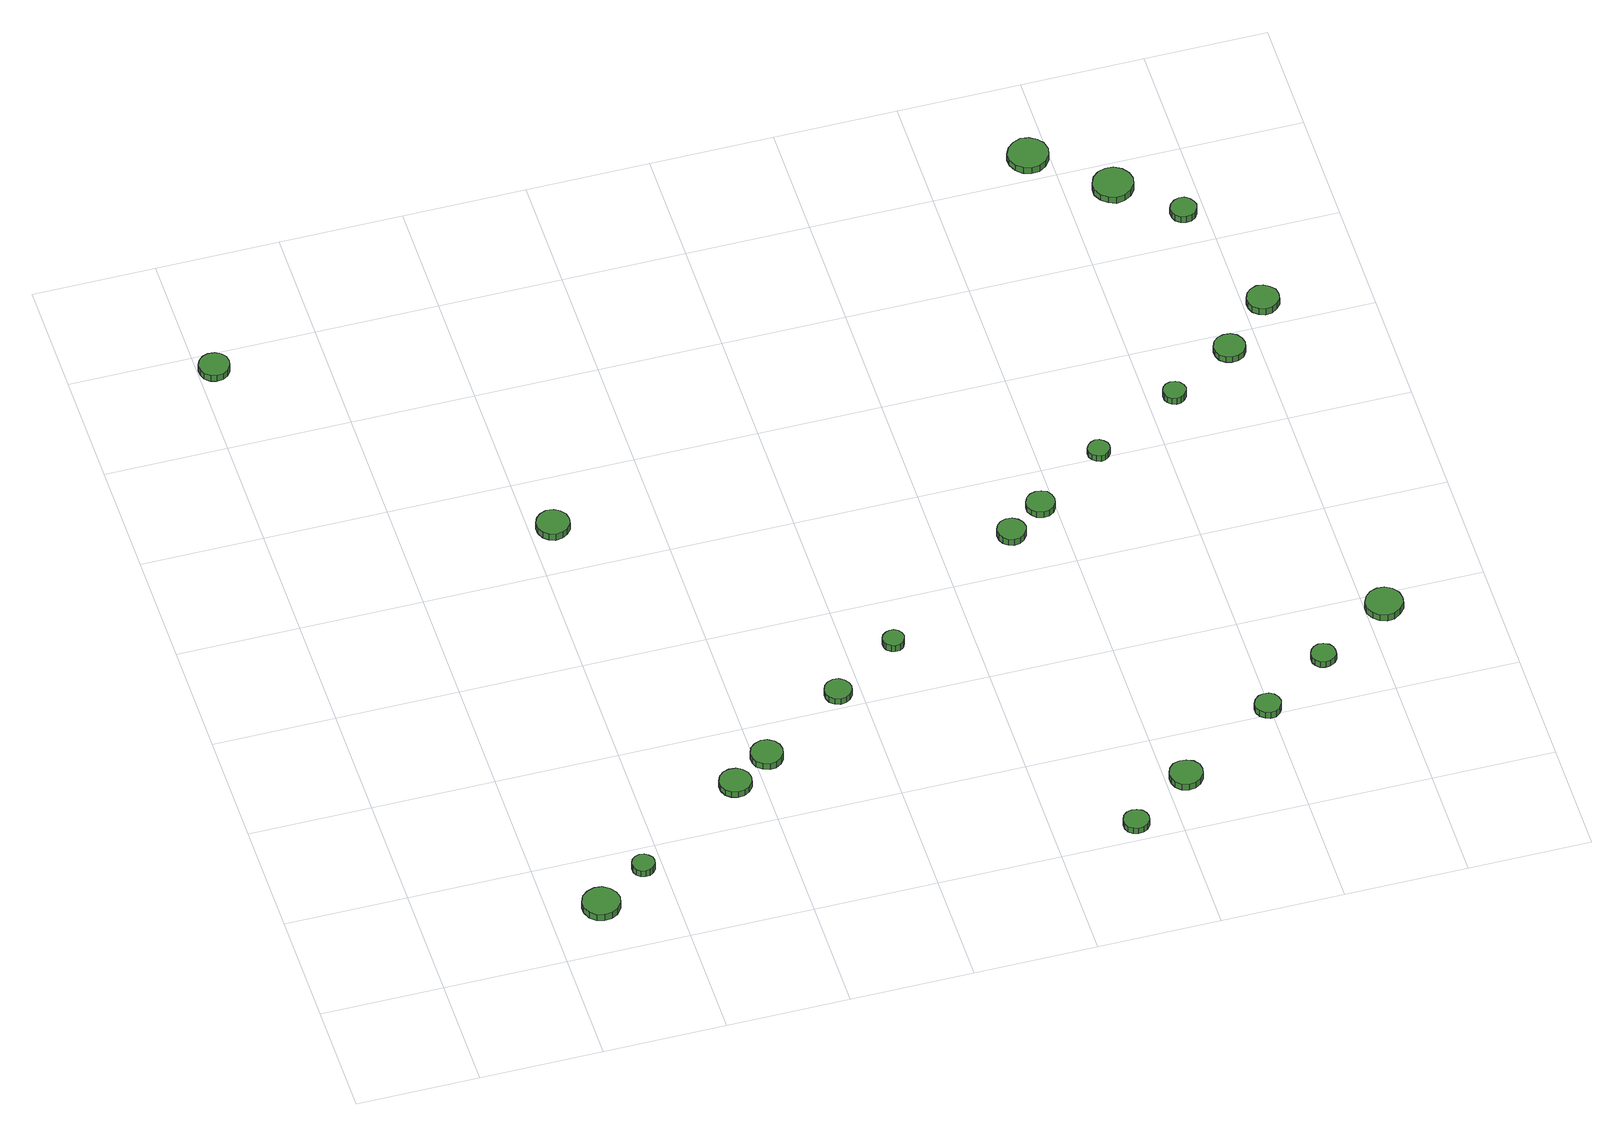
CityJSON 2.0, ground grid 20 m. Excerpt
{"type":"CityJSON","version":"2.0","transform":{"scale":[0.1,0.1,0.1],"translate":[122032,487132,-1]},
"CityObjects":{
"tree1":{"type":"SolitaryVegetationObject","attributes":{"function":"something"},"geometry":[{"type":"MultiSurface","lod":"1","boundaries":[[[0,1,2,3,4,5,6,7,8,9,10,11,12,13,14]],[[15,16,17,18,19,20,21,22,23,24,25,26,27,28,29]],[[0,29,28,1]],[[1,28,27,2]],[[2,27,26,3]],[[3,26,25,4]],[[4,25,24,5]],[[5,24,23,6]],[[6,23,22,7]],[[7,22,21,8]],[[8,21,20,9]],[[9,20,19,10]],[[10,19,18,11]],[[11,18,17,12]],[[12,17,16,13]],[[13,16,15,14]],[[14,15,29,0]]]}]},
"tree2":{"type":"SolitaryVegetationObject","attributes":{"function":"something"},"geometry":[{"type":"MultiSurface","lod":"1","boundaries":[[[30,31,32,33,34,35,36,37,38,39,40,41,42,43,44]],[[45,46,47,48,49,50,51,52,53,54,55,56,57,58,59]],[[30,59,58,31]],[[31,58,57,32]],[[32,57,56,33]],[[33,56,55,34]],[[34,55,54,35]],[[35,54,53,36]],[[36,53,52,37]],[[37,52,51,38]],[[38,51,50,39]],[[39,50,49,40]],[[40,49,48,41]],[[41,48,47,42]],[[42,47,46,43]],[[43,46,45,44]],[[44,45,59,30]]]}]},
"tree3":{"type":"SolitaryVegetationObject","attributes":{"function":"something"},"geometry":[{"type":"MultiSurface","lod":"1","boundaries":[[[60,61,62,63,64,65,66,67,68,69,70,71,72,73,74]],[[75,76,77,78,79,80,81,82,83,84,85,86,87,88,89]],[[60,89,88,61]],[[61,88,87,62]],[[62,87,86,63]],[[63,86,85,64]],[[64,85,84,65]],[[65,84,83,66]],[[66,83,82,67]],[[67,82,81,68]],[[68,81,80,69]],[[69,80,79,70]],[[70,79,78,71]],[[71,78,77,72]],[[72,77,76,73]],[[73,76,75,74]],[[74,75,89,60]]]}]},
"tree4":{"type":"SolitaryVegetationObject","attributes":{"function":"something"},"geometry":[{"type":"MultiSurface","lod":"1","boundaries":[[[90,91,92,93,94,95,96,97,98,99,100,101,102,103,104]],[[105,106,107,108,109,110,111,112,113,114,115,116,117,118,119]],[[90,119,118,91]],[[91,118,117,92]],[[92,117,116,93]],[[93,116,115,94]],[[94,115,114,95]],[[95,114,113,96]],[[96,113,112,97]],[[97,112,111,98]],[[98,111,110,99]],[[99,110,109,100]],[[100,109,108,101]],[[101,108,107,102]],[[102,107,106,103]],[[103,106,105,104]],[[104,105,119,90]]]}]},
"tree5":{"type":"SolitaryVegetationObject","attributes":{"function":"something"},"geometry":[{"type":"MultiSurface","lod":"1","boundaries":[[[120,121,122,123,124,125,126,127,128,129,130,131,132,133,134]],[[135,136,137,138,139,140,141,142,143,144,145,146,147,148,149]],[[120,149,148,121]],[[121,148,147,122]],[[122,147,146,123]],[[123,146,145,124]],[[124,145,144,125]],[[125,144,143,126]],[[126,143,142,127]],[[127,142,141,128]],[[128,141,140,129]],[[129,140,139,130]],[[130,139,138,131]],[[131,138,137,132]],[[132,137,136,133]],[[133,136,135,134]],[[134,135,149,120]]]}]},
"tree6":{"type":"SolitaryVegetationObject","attributes":{"function":"something"},"geometry":[{"type":"MultiSurface","lod":"1","boundaries":[[[150,151,152,153,154,155,156,157,158,159,160,161,162,163,164]],[[165,166,167,168,169,170,171,172,173,174,175,176,177,178,179]],[[150,179,178,151]],[[151,178,177,152]],[[152,177,176,153]],[[153,176,175,154]],[[154,175,174,155]],[[155,174,173,156]],[[156,173,172,157]],[[157,172,171,158]],[[158,171,170,159]],[[159,170,169,160]],[[160,169,168,161]],[[161,168,167,162]],[[162,167,166,163]],[[163,166,165,164]],[[164,165,179,150]]]}]},
"tree7":{"type":"SolitaryVegetationObject","attributes":{"function":"something"},"geometry":[{"type":"MultiSurface","lod":"1","boundaries":[[[180,181,182,183,184,185,186,187,188,189,190,191,192,193,194]],[[195,196,197,198,199,200,201,202,203,204,205,206,207,208,209]],[[180,209,208,181]],[[181,208,207,182]],[[182,207,206,183]],[[183,206,205,184]],[[184,205,204,185]],[[185,204,203,186]],[[186,203,202,187]],[[187,202,201,188]],[[188,201,200,189]],[[189,200,199,190]],[[190,199,198,191]],[[191,198,197,192]],[[192,197,196,193]],[[193,196,195,194]],[[194,195,209,180]]]}]},
"tree8":{"type":"SolitaryVegetationObject","attributes":{"function":"something"},"geometry":[{"type":"MultiSurface","lod":"1","boundaries":[[[210,211,212,213,214,215,216,217,218,219,220,221,222,223,224]],[[225,226,227,228,229,230,231,232,233,234,235,236,237,238,239]],[[210,239,238,211]],[[211,238,237,212]],[[212,237,236,213]],[[213,236,235,214]],[[214,235,234,215]],[[215,234,233,216]],[[216,233,232,217]],[[217,232,231,218]],[[218,231,230,219]],[[219,230,229,220]],[[220,229,228,221]],[[221,228,227,222]],[[222,227,226,223]],[[223,226,225,224]],[[224,225,239,210]]]}]},
"tree9":{"type":"SolitaryVegetationObject","attributes":{"function":"something"},"geometry":[{"type":"MultiSurface","lod":"1","boundaries":[[[240,241,242,243,244,245,246,247,248,249,250,251,252,253,254]],[[255,256,257,258,259,260,261,262,263,264,265,266,267,268,269]],[[240,269,268,241]],[[241,268,267,242]],[[242,267,266,243]],[[243,266,265,244]],[[244,265,264,245]],[[245,264,263,246]],[[246,263,262,247]],[[247,262,261,248]],[[248,261,260,249]],[[249,260,259,250]],[[250,259,258,251]],[[251,258,257,252]],[[252,257,256,253]],[[253,256,255,254]],[[254,255,269,240]]]}]},
"tree10":{"type":"SolitaryVegetationObject","attributes":{"function":"something"},"geometry":[{"type":"MultiSurface","lod":"1","boundaries":[[[270,271,272,273,274,275,276,277,278,279,280,281,282,283,284]],[[285,286,287,288,289,290,291,292,293,294,295,296,297,298,299]],[[270,299,298,271]],[[271,298,297,272]],[[272,297,296,273]],[[273,296,295,274]],[[274,295,294,275]],[[275,294,293,276]],[[276,293,292,277]],[[277,292,291,278]],[[278,291,290,279]],[[279,290,289,280]],[[280,289,288,281]],[[281,288,287,282]],[[282,287,286,283]],[[283,286,285,284]],[[284,285,299,270]]]}]},
"tree11":{"type":"SolitaryVegetationObject","attributes":{"function":"something"},"geometry":[{"type":"MultiSurface","lod":"1","boundaries":[[[300,301,302,303,304,305,306,307,308,309,310,311,312,313,314]],[[315,316,317,318,319,320,321,322,323,324,325,326,327,328,329]],[[300,329,328,301]],[[301,328,327,302]],[[302,327,326,303]],[[303,326,325,304]],[[304,325,324,305]],[[305,324,323,306]],[[306,323,322,307]],[[307,322,321,308]],[[308,321,320,309]],[[309,320,319,310]],[[310,319,318,311]],[[311,318,317,312]],[[312,317,316,313]],[[313,316,315,314]],[[314,315,329,300]]]}]},
"tree12":{"type":"SolitaryVegetationObject","attributes":{"function":"something"},"geometry":[{"type":"MultiSurface","lod":"1","boundaries":[[[330,331,332,333,334,335,336,337,338,339,340,341,342,343,344]],[[345,346,347,348,349,350,351,352,353,354,355,356,357,358,359]],[[330,359,358,331]],[[331,358,357,332]],[[332,357,356,333]],[[333,356,355,334]],[[334,355,354,335]],[[335,354,353,336]],[[336,353,352,337]],[[337,352,351,338]],[[338,351,350,339]],[[339,350,349,340]],[[340,349,348,341]],[[341,348,347,342]],[[342,347,346,343]],[[343,346,345,344]],[[344,345,359,330]]]}]},
"tree13":{"type":"SolitaryVegetationObject","attributes":{"function":"something"},"geometry":[{"type":"MultiSurface","lod":"1","boundaries":[[[360,361,362,363,364,365,366,367,368,369,370,371,372,373,374]],[[375,376,377,378,379,380,381,382,383,384,385,386,387,388,389]],[[360,389,388,361]],[[361,388,387,362]],[[362,387,386,363]],[[363,386,385,364]],[[364,385,384,365]],[[365,384,383,366]],[[366,383,382,367]],[[367,382,381,368]],[[368,381,380,369]],[[369,380,379,370]],[[370,379,378,371]],[[371,378,377,372]],[[372,377,376,373]],[[373,376,375,374]],[[374,375,389,360]]]}]},
"tree14":{"type":"SolitaryVegetationObject","attributes":{"function":"something"},"geometry":[{"type":"MultiSurface","lod":"1","boundaries":[[[390,391,392,393,394,395,396,397,398,399,400,401,402,403,404]],[[405,406,407,408,409,410,411,412,413,414,415,416,417,418,419]],[[390,419,418,391]],[[391,418,417,392]],[[392,417,416,393]],[[393,416,415,394]],[[394,415,414,395]],[[395,414,413,396]],[[396,413,412,397]],[[397,412,411,398]],[[398,411,410,399]],[[399,410,409,400]],[[400,409,408,401]],[[401,408,407,402]],[[402,407,406,403]],[[403,406,405,404]],[[404,405,419,390]]]}]},
"tree15":{"type":"SolitaryVegetationObject","attributes":{"function":"something"},"geometry":[{"type":"MultiSurface","lod":"1","boundaries":[[[420,421,422,423,424,425,426,427,428,429,430,431,432,433,434]],[[435,436,437,438,439,440,441,442,443,444,445,446,447,448,449]],[[420,449,448,421]],[[421,448,447,422]],[[422,447,446,423]],[[423,446,445,424]],[[424,445,444,425]],[[425,444,443,426]],[[426,443,442,427]],[[427,442,441,428]],[[428,441,440,429]],[[429,440,439,430]],[[430,439,438,431]],[[431,438,437,432]],[[432,437,436,433]],[[433,436,435,434]],[[434,435,449,420]]]}]},
"tree16":{"type":"SolitaryVegetationObject","attributes":{"function":"something"},"geometry":[{"type":"MultiSurface","lod":"1","boundaries":[[[450,451,452,453,454,455,456,457,458,459,460,461,462,463,464]],[[465,466,467,468,469,470,471,472,473,474,475,476,477,478,479]],[[450,479,478,451]],[[451,478,477,452]],[[452,477,476,453]],[[453,476,475,454]],[[454,475,474,455]],[[455,474,473,456]],[[456,473,472,457]],[[457,472,471,458]],[[458,471,470,459]],[[459,470,469,460]],[[460,469,468,461]],[[461,468,467,462]],[[462,467,466,463]],[[463,466,465,464]],[[464,465,479,450]]]}]},
"tree17":{"type":"SolitaryVegetationObject","attributes":{"function":"something"},"geometry":[{"type":"MultiSurface","lod":"1","boundaries":[[[480,481,482,483,484,485,486,487,488,489,490,491,492,493,494]],[[495,496,497,498,499,500,501,502,503,504,505,506,507,508,509]],[[480,509,508,481]],[[481,508,507,482]],[[482,507,506,483]],[[483,506,505,484]],[[484,505,504,485]],[[485,504,503,486]],[[486,503,502,487]],[[487,502,501,488]],[[488,501,500,489]],[[489,500,499,490]],[[490,499,498,491]],[[491,498,497,492]],[[492,497,496,493]],[[493,496,495,494]],[[494,495,509,480]]]}]},
"tree18":{"type":"SolitaryVegetationObject","attributes":{"function":"something"},"geometry":[{"type":"MultiSurface","lod":"1","boundaries":[[[510,511,512,513,514,515,516,517,518,519,520,521,522,523,524]],[[525,526,527,528,529,530,531,532,533,534,535,536,537,538,539]],[[510,539,538,511]],[[511,538,537,512]],[[512,537,536,513]],[[513,536,535,514]],[[514,535,534,515]],[[515,534,533,516]],[[516,533,532,517]],[[517,532,531,518]],[[518,531,530,519]],[[519,530,529,520]],[[520,529,528,521]],[[521,528,527,522]],[[522,527,526,523]],[[523,526,525,524]],[[524,525,539,510]]]}]},
"tree19":{"type":"SolitaryVegetationObject","attributes":{"function":"something"},"geometry":[{"type":"MultiSurface","lod":"1","boundaries":[[[540,541,542,543,544,545,546,547,548,549,550,551,552,553,554]],[[555,556,557,558,559,560,561,562,563,564,565,566,567,568,569]],[[540,569,568,541]],[[541,568,567,542]],[[542,567,566,543]],[[543,566,565,544]],[[544,565,564,545]],[[545,564,563,546]],[[546,563,562,547]],[[547,562,561,548]],[[548,561,560,549]],[[549,560,559,550]],[[550,559,558,551]],[[551,558,557,552]],[[552,557,556,553]],[[553,556,555,554]],[[554,555,569,540]]]}]},
"tree20":{"type":"SolitaryVegetationObject","attributes":{"function":"something"},"geometry":[{"type":"MultiSurface","lod":"1","boundaries":[[[570,571,572,573,574,575,576,577,578,579,580,581,582,583,584]],[[585,586,587,588,589,590,591,592,593,594,595,596,597,598,599]],[[570,599,598,571]],[[571,598,597,572]],[[572,597,596,573]],[[573,596,595,574]],[[574,595,594,575]],[[575,594,593,576]],[[576,593,592,577]],[[577,592,591,578]],[[578,591,590,579]],[[579,590,589,580]],[[580,589,588,581]],[[581,588,587,582]],[[582,587,586,583]],[[583,586,585,584]],[[584,585,599,570]]]}]},
"tree21":{"type":"SolitaryVegetationObject","attributes":{"function":"something"},"geometry":[{"type":"MultiSurface","lod":"1","boundaries":[[[600,601,602,603,604,605,606,607,608,609,610,611,612,613,614]],[[615,616,617,618,619,620,621,622,623,624,625,626,627,628,629]],[[600,629,628,601]],[[601,628,627,602]],[[602,627,626,603]],[[603,626,625,604]],[[604,625,624,605]],[[605,624,623,606]],[[606,623,622,607]],[[607,622,621,608]],[[608,621,620,609]],[[609,620,619,610]],[[610,619,618,611]],[[611,618,617,612]],[[612,617,616,613]],[[613,616,615,614]],[[614,615,629,600]]]}]},
"tree22":{"type":"SolitaryVegetationObject","attributes":{"function":"something"},"geometry":[{"type":"MultiSurface","lod":"1","boundaries":[[[630,631,632,633,634,635,636,637,638,639,640,641,642,643,644]],[[645,646,647,648,649,650,651,652,653,654,655,656,657,658,659]],[[630,659,658,631]],[[631,658,657,632]],[[632,657,656,633]],[[633,656,655,634]],[[634,655,654,635]],[[635,654,653,636]],[[636,653,652,637]],[[637,652,651,638]],[[638,651,650,639]],[[639,650,649,640]],[[640,649,648,641]],[[641,648,647,642]],[[642,647,646,643]],[[643,646,645,644]],[[644,645,659,630]]]}]}
},
"vertices":[
[312,90,30],[309,102,30],[301,112,30],[290,119,30],[278,120,30],[266,116,30],[256,108,30],[251,96,30],[251,84,30],[256,72,30],[266,63,30],[278,60,30],[290,61,30],[301,67,30],[309,77,30],[309,77,17],[301,67,17],[290,61,17],[278,60,17],[266,63,17],[256,72,17],[251,84,17],[251,96,17],[256,108,17],[266,116,17],[278,120,17],[290,119,17],[301,112,17],[309,102,17],[312,90,17],
[386,154,26],[385,161,26],[380,167,26],[374,171,26],[366,172,26],[359,170,26],[353,165,26],[350,158,26],[350,150,26],[353,143,26],[359,138,26],[366,136,26],[374,136,26],[380,140,26],[385,146,26],[385,146,13],[380,140,13],[374,136,13],[366,136,13],[359,138,13],[353,143,13],[350,150,13],[350,158,13],[353,165,13],[359,170,13],[366,172,13],[374,171,13],[380,167,13],[385,161,13],[386,154,13],
[51,1367,21],[49,1377,21],[43,1385,21],[34,1390,21],[23,1391,21],[14,1388,21],[6,1381,21],[2,1372,21],[2,1362,21],[6,1352,21],[14,1345,21],[23,1342,21],[34,1343,21],[43,1348,21],[49,1357,21],[49,1357,8],[43,1348,8],[34,1343,8],[23,1342,8],[14,1345,8],[6,1352,8],[2,1362,8],[2,1372,8],[6,1381,8],[14,1388,8],[23,1391,8],[34,1390,8],[43,1385,8],[49,1377,8],[51,1367,8],
[580,282,27],[578,292,27],[571,301,27],[562,306,27],[551,307,27],[541,304,27],[533,297,27],[529,287,27],[529,276,27],[533,266,27],[541,259,27],[551,256,27],[562,257,27],[571,262,27],[578,271,27],[578,271,15],[571,262,15],[562,257,15],[551,256,15],[541,259,15],[533,266,15],[529,276,15],[529,287,15],[533,297,15],[541,304,15],[551,307,15],[562,306,15],[571,301,15],[578,292,15],[580,282,15],
[463,892,25],[461,903,25],[454,912,25],[445,918,25],[433,919,25],[423,915,25],[415,908,25],[410,898,25],[410,887,25],[415,876,25],[423,869,25],[433,865,25],[445,867,25],[454,872,25],[461,881,25],[461,881,12],[454,872,12],[445,867,12],[433,865,12],[423,869,12],[415,876,12],[410,887,12],[410,898,12],[415,908,12],[423,915,12],[433,919,12],[445,918,12],[454,912,12],[461,903,12],[463,892,12],
[644,328,25],[642,338,25],[636,347,25],[626,353,25],[616,354,25],[605,350,25],[597,343,25],[593,333,25],[593,323,25],[597,313,25],[605,306,25],[616,302,25],[626,303,25],[636,309,25],[642,317,25],[642,317,12],[636,309,12],[626,303,12],[616,302,12],[605,306,12],[597,313,12],[593,323,12],[593,333,12],[597,343,12],[605,350,12],[616,354,12],[626,353,12],[636,347,12],[642,338,12],[644,328,12],
[784,425,26],[782,434,26],[777,441,26],[769,446,26],[760,447,26],[751,444,26],[744,438,26],[741,429,26],[741,420,26],[744,412,26],[751,406,26],[760,403,26],[769,404,26],[777,409,26],[782,416,26],[782,416,14],[777,409,14],[769,404,14],[760,403,14],[751,406,14],[744,412,14],[741,420,14],[741,429,14],[744,438,14],[751,444,14],[760,447,14],[769,446,14],[777,441,14],[782,434,14],[784,425,14],
[892,502,30],[890,509,30],[886,515,30],[880,519,30],[872,519,30],[866,517,30],[860,512,30],[857,506,30],[857,498,30],[860,492,30],[866,487,30],[872,485,30],[880,485,30],[886,489,30],[890,495,30],[890,495,17],[886,489,17],[880,485,17],[872,485,17],[866,487,17],[860,492,17],[857,498,17],[857,506,17],[860,512,17],[866,517,17],[872,519,17],[880,519,17],[886,515,17],[890,509,17],[892,502,17],
[1151,30,25],[1149,38,25],[1144,45,25],[1136,49,25],[1128,50,25],[1120,48,25],[1113,42,25],[1110,34,25],[1110,25,25],[1113,17,25],[1120,12,25],[1128,9,25],[1136,10,25],[1144,14,25],[1149,21,25],[1149,21,13],[1144,14,13],[1136,10,13],[1128,9,13],[1120,12,13],[1113,17,13],[1110,25,13],[1110,34,13],[1113,42,13],[1120,48,13],[1128,50,13],[1136,49,13],[1144,45,13],[1149,38,13],[1151,30,13],
[1259,104,25],[1257,115,25],[1250,124,25],[1240,129,25],[1229,130,25],[1218,127,25],[1210,119,25],[1206,109,25],[1206,98,25],[1210,88,25],[1218,80,25],[1229,77,25],[1240,78,25],[1250,84,25],[1257,93,25],[1257,93,13],[1250,84,13],[1240,78,13],[1229,77,13],[1218,80,13],[1210,88,13],[1206,98,13],[1206,109,13],[1210,119,13],[1218,127,13],[1229,130,13],[1240,129,13],[1250,124,13],[1257,115,13],[1259,104,13],
[1139,674,30],[1137,683,30],[1131,691,30],[1123,696,30],[1113,697,30],[1104,694,30],[1097,688,30],[1093,679,30],[1093,669,30],[1097,660,30],[1104,654,30],[1113,651,30],[1123,652,30],[1131,657,30],[1137,665,30],[1137,665,17],[1131,657,17],[1123,652,17],[1113,651,17],[1104,654,17],[1097,660,17],[1093,669,17],[1093,679,17],[1097,688,17],[1104,694,17],[1113,697,17],[1123,696,17],[1131,691,17],[1137,683,17],[1139,674,17],
[1199,719,28],[1197,729,28],[1192,737,28],[1183,741,28],[1174,742,28],[1164,739,28],[1157,733,28],[1153,724,28],[1153,714,28],[1157,706,28],[1164,699,28],[1174,696,28],[1183,697,28],[1192,702,28],[1197,710,28],[1197,710,16],[1192,702,16],[1183,697,16],[1174,696,16],[1164,699,16],[1157,706,16],[1153,714,16],[1153,724,16],[1157,733,16],[1164,739,16],[1174,742,16],[1183,741,16],[1192,737,16],[1197,729,16],[1199,719,16],
[1417,210,25],[1415,219,25],[1410,226,25],[1403,230,25],[1394,231,25],[1386,229,25],[1379,223,25],[1375,215,25],[1375,206,25],[1379,198,25],[1386,192,25],[1394,189,25],[1403,190,25],[1410,195,25],[1415,202,25],[1415,202,12],[1410,195,12],[1403,190,12],[1394,189,12],[1386,192,12],[1379,198,12],[1375,206,12],[1375,215,12],[1379,223,12],[1386,229,12],[1394,231,12],[1403,230,12],[1410,226,12],[1415,219,12],[1417,210,12],
[1312,803,29],[1311,810,29],[1306,816,29],[1300,820,29],[1293,821,29],[1286,818,29],[1280,813,29],[1277,807,29],[1277,799,29],[1280,793,29],[1286,788,29],[1293,785,29],[1300,786,29],[1306,790,29],[1311,796,29],[1311,796,17],[1306,790,17],[1300,786,17],[1293,785,17],[1286,788,17],[1280,793,17],[1277,799,17],[1277,807,17],[1280,813,17],[1286,818,17],[1293,821,17],[1300,820,17],[1306,816,17],[1311,810,17],[1312,803,17],
[1528,289,25],[1527,297,25],[1522,304,25],[1514,308,25],[1506,309,25],[1498,306,25],[1492,300,25],[1489,293,25],[1489,284,25],[1492,277,25],[1498,271,25],[1506,269,25],[1514,270,25],[1522,274,25],[1527,280,25],[1527,280,13],[1522,274,13],[1514,270,13],[1506,269,13],[1498,271,13],[1492,277,13],[1489,284,13],[1489,293,13],[1492,300,13],[1498,306,13],[1506,309,13],[1514,308,13],[1522,304,13],[1527,297,13],[1528,289,13],
[1461,889,29],[1459,896,29],[1454,903,29],[1448,906,29],[1440,907,29],[1433,905,29],[1427,900,29],[1424,893,29],[1424,885,29],[1427,878,29],[1433,873,29],[1440,870,29],[1448,871,29],[1454,875,29],[1459,881,29],[1459,881,16],[1454,875,16],[1448,871,16],[1440,870,16],[1433,873,16],[1427,878,16],[1424,885,16],[1424,893,16],[1427,900,16],[1433,905,16],[1440,907,16],[1448,906,16],[1454,903,16],[1459,896,16],[1461,889,16],
[1660,369,24],[1658,381,24],[1650,392,24],[1639,398,24],[1627,399,24],[1615,395,24],[1606,387,24],[1600,375,24],[1600,363,24],[1606,351,24],[1615,343,24],[1627,339,24],[1639,340,24],[1650,347,24],[1658,357,24],[1658,357,11],[1650,347,11],[1639,340,11],[1627,339,11],[1615,343,11],[1606,351,11],[1600,363,11],[1600,375,11],[1606,387,11],[1615,395,11],[1627,399,11],[1639,398,11],[1650,392,11],[1658,381,11],[1660,369,11],
[1399,1442,25],[1396,1456,25],[1388,1466,25],[1376,1473,25],[1363,1475,25],[1350,1470,25],[1340,1461,25],[1334,1449,25],[1334,1436,25],[1340,1423,25],[1350,1414,25],[1363,1410,25],[1376,1411,25],[1388,1418,25],[1396,1429,25],[1396,1429,12],[1388,1418,12],[1376,1411,12],[1363,1410,12],[1350,1414,12],[1340,1423,12],[1334,1436,12],[1334,1449,12],[1340,1461,12],[1350,1470,12],[1363,1475,12],[1376,1473,12],[1388,1466,12],[1396,1456,12],[1399,1442,12],
[1576,956,29],[1574,966,29],[1568,975,29],[1559,980,29],[1548,981,29],[1538,978,29],[1530,971,29],[1526,961,29],[1526,951,29],[1530,941,29],[1538,934,29],[1548,931,29],[1559,932,29],[1568,937,29],[1574,946,29],[1574,946,17],[1568,937,17],[1559,932,17],[1548,931,17],[1538,934,17],[1530,941,17],[1526,951,17],[1526,961,17],[1530,971,17],[1538,978,17],[1548,981,17],[1559,980,17],[1568,975,17],[1574,966,17],[1576,956,17],
[1508,1344,26],[1505,1357,26],[1497,1368,26],[1485,1375,26],[1472,1376,26],[1459,1372,26],[1449,1363,26],[1443,1350,26],[1443,1337,26],[1449,1325,26],[1459,1316,26],[1472,1311,26],[1485,1313,26],[1497,1320,26],[1505,1330,26],[1505,1330,13],[1497,1320,13],[1485,1313,13],[1472,1311,13],[1459,1316,13],[1449,1325,13],[1443,1337,13],[1443,1350,13],[1449,1363,13],[1459,1372,13],[1472,1376,13],[1485,1375,13],[1497,1368,13],[1505,1357,13],[1508,1344,13],
[1655,1040,30],[1653,1051,30],[1646,1059,30],[1637,1065,30],[1626,1066,30],[1616,1062,30],[1608,1055,30],[1604,1045,30],[1604,1035,30],[1608,1025,30],[1616,1018,30],[1626,1014,30],[1637,1015,30],[1646,1021,30],[1653,1029,30],[1653,1029,17],[1646,1021,17],[1637,1015,17],[1626,1014,17],[1616,1018,17],[1608,1025,17],[1604,1035,17],[1604,1045,17],[1608,1055,17],[1616,1062,17],[1626,1066,17],[1637,1065,17],[1646,1059,17],[1653,1051,17],[1655,1040,17],
[1586,1260,29],[1584,1268,29],[1579,1275,29],[1572,1280,29],[1563,1281,29],[1555,1278,29],[1548,1272,29],[1544,1264,29],[1544,1255,29],[1548,1247,29],[1555,1241,29],[1563,1239,29],[1572,1240,29],[1579,1244,29],[1584,1251,29],[1584,1251,16],[1579,1244,16],[1572,1240,16],[1563,1239,16],[1555,1241,16],[1548,1247,16],[1544,1255,16],[1544,1264,16],[1548,1272,16],[1555,1278,16],[1563,1281,16],[1572,1280,16],[1579,1275,16],[1584,1268,16],[1586,1260,16]
]}
